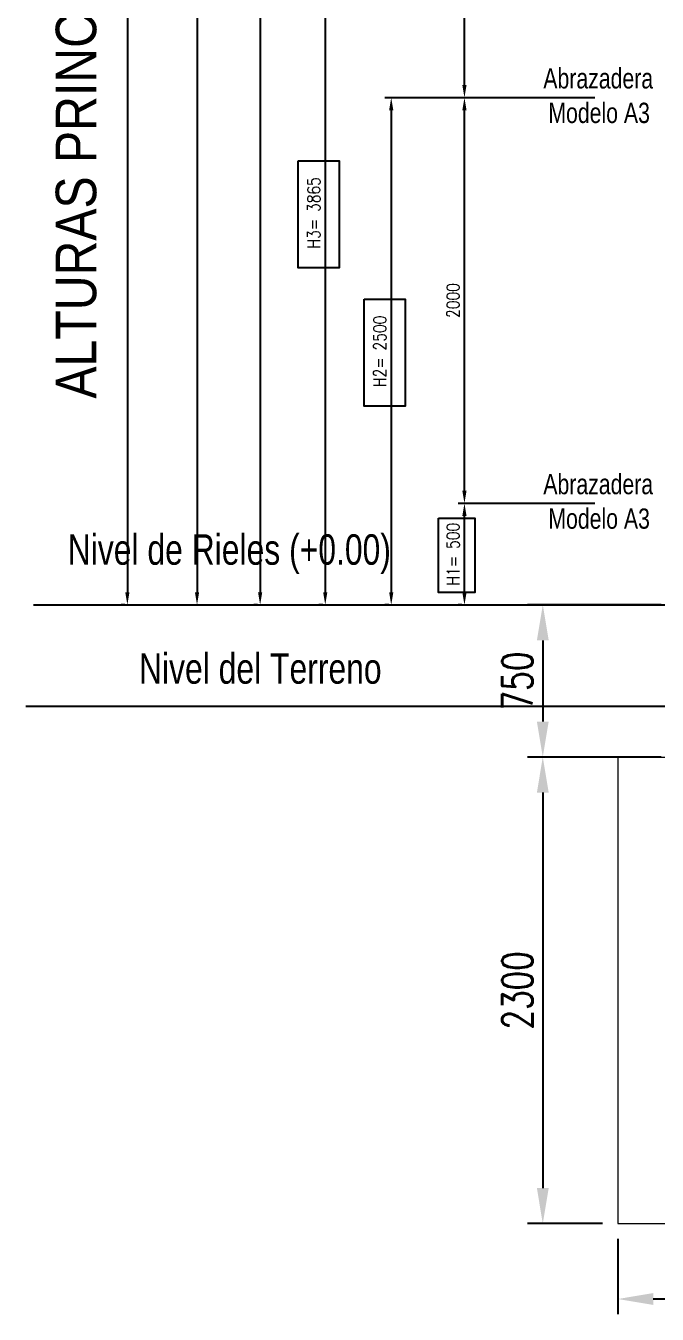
# Model space of a CAD drawing. Header units: millimetres. Extents: x 1587714 to 3094800, y -694377 to -413614.
# Drawn here: x 2021663 to 2024777, y -562226 to -555875 of the extents above; entities that cross this region are included whole.
import ezdxf
from ezdxf.enums import TextEntityAlignment as Align

# ---------------------------------------------------------------- set-up
doc = ezdxf.new("R2010")
doc.units = ezdxf.units.MM
for name, color, linetype in [('Layer2', 2, 'Continuous'), ('M0_EQUIPOS', 7, 'Continuous'), ('M_DIM', 1, 'Continuous')]:
    doc.layers.add(name, color=color, linetype=linetype)
doc.styles.add('ARIAL', font='arial.ttf', dxfattribs={"width": 0.8})
doc.styles.add('SIMPLEX', font='simplex.shx', dxfattribs={"width": 0.75})
doc.styles.add('STYLE-MSF', font='simplex.shx', dxfattribs={"width": 0.8})
doc.dimstyles.new('DIM1-25', dxfattribs={"dimscale": 25, "dimtxt": 2.5, "dimasz": 2.5, "dimexe": 1.25, "dimexo": 0.5, "dimgap": 1, "dimtad": 1, "dimdec": 1, "dimtxsty": 'STYLE-MSF', "dimcen": 2.5, "dimclrd": 8, "dimclre": 8, "dimclrt": 3, "dimaunit": 1, "dimadec": 1, "dimazin": 2, "dimtfac": 1, "dimtdec": 1, "dimtmove": 0, "dimatfit": 3, "dimfxl": 1, "dimlwd": -1, "dimlwe": -1, "dimarcsym": 0})
doc.dimstyles.new('MSF-DIM1-50', dxfattribs={"dimscale": 50, "dimtxt": 3, "dimasz": 3.5, "dimexe": 1.5, "dimexo": 1.5, "dimgap": 1, "dimtad": 1, "dimdec": 3, "dimdsep": 46, "dimtxsty": 'SIMPLEX', "dimcen": 1.5, "dimclrd": 251, "dimclre": 251, "dimclrt": 7, "dimaunit": 1, "dimadec": 3, "dimazin": 0, "dimtfac": 1, "dimtdec": 3, "dimtmove": 0, "dimatfit": 3, "dimfxl": 1, "dimtolj": 1, "dimtzin": 0, "dimarcsym": 0})

# ---------------------------------------------------------------- blocks, each defined once
blk = doc.blocks.new('*D95')
at = {"layer": 'Defpoints', "color": 0}
for p in [(2023826.2, -558229.8), (2024482.5, -558229.8), (2023826.2, -558729.8)]:
    blk.add_point(p, dxfattribs=at)
at = {"layer": 'M_DIM', "color": 8}
for p, q in [((2024470, -558229.8), (2023794.9, -558229.8)), ((2023826.2, -558667.3), (2023826.2, -558292.3)), ((2023813.7, -558729.8), (2023794.9, -558729.8))]:
    blk.add_line(p, q, dxfattribs=at)
for points in [[(2023815.8, -558292.3), (2023836.6, -558292.3), (2023826.2, -558229.8)], [(2023815.8, -558667.3), (2023836.6, -558667.3), (2023826.2, -558729.8)]]:
    blk.add_solid(points, dxfattribs=at)
at = {"layer": 'M_DIM', "color": 3, "insert": (2023769.9, -558479.8), "char_height": 62.5, "attachment_point": 5, "rotation": 90, "style": 'STYLE-MSF'}
blk.add_mtext('H1= 500', dxfattribs=at)
blk = doc.blocks.new('*D96')
at = {"layer": 'Defpoints', "color": 0}
for p in [(2023826.2, -556229.8), (2024482.5, -556229.8), (2024482.5, -558229.8)]:
    blk.add_point(p, dxfattribs=at)
at = {"layer": 'M_DIM', "color": 8}
for p, q in [((2024470, -556229.8), (2023794.9, -556229.8)), ((2023826.2, -558167.3), (2023826.2, -556292.3)), ((2024470, -558229.8), (2023794.9, -558229.8))]:
    blk.add_line(p, q, dxfattribs=at)
for points in [[(2023815.8, -556292.3), (2023836.6, -556292.3), (2023826.2, -556229.8)], [(2023815.8, -558167.3), (2023836.6, -558167.3), (2023826.2, -558229.8)]]:
    blk.add_solid(points, dxfattribs=at)
at = {"layer": 'M_DIM', "color": 3, "insert": (2023769.9, -557229.8), "char_height": 62.5, "attachment_point": 5, "rotation": 90, "style": 'STYLE-MSF'}
blk.add_mtext('2000', dxfattribs=at)
blk = doc.blocks.new('*D97')
at = {"layer": 'Defpoints', "color": 0}
for p in [(2024482.5, -556229.8), (2023465.1, -558729.8), (2023465.1, -558729.8)]:
    blk.add_point(p, dxfattribs=at)
at = {"layer": 'M_DIM', "color": 8}
for p, q in [((2024470, -556229.8), (2023433.8, -556229.8)), ((2023465.1, -556292.3), (2023465.1, -558667.3)), ((2023452.6, -558729.8), (2023433.8, -558729.8))]:
    blk.add_line(p, q, dxfattribs=at)
for points in [[(2023454.7, -556292.3), (2023475.5, -556292.3), (2023465.1, -556229.8)], [(2023454.7, -558667.3), (2023475.5, -558667.3), (2023465.1, -558729.8)]]:
    blk.add_solid(points, dxfattribs=at)
at = {"layer": 'M_DIM', "color": 3, "insert": (2023408.8, -557479.8), "char_height": 62.5, "attachment_point": 5, "rotation": 90, "style": 'STYLE-MSF'}
blk.add_mtext('H2= 2500', dxfattribs=at)
blk = doc.blocks.new('*D98')
at = {"layer": 'Defpoints', "color": 0}
for p in [(2023826.2, -554864.8), (2024482.5, -554864.8), (2024482.5, -556229.8)]:
    blk.add_point(p, dxfattribs=at)
at = {"layer": 'M_DIM', "color": 8}
for p, q in [((2024470, -554864.8), (2023794.9, -554864.8)), ((2023826.2, -556167.3), (2023826.2, -554927.3)), ((2024470, -556229.8), (2023794.9, -556229.8))]:
    blk.add_line(p, q, dxfattribs=at)
for points in [[(2023815.8, -554927.3), (2023836.6, -554927.3), (2023826.2, -554864.8)], [(2023815.8, -556167.3), (2023836.6, -556167.3), (2023826.2, -556229.8)]]:
    blk.add_solid(points, dxfattribs=at)
at = {"layer": 'M_DIM', "color": 3, "insert": (2023769.9, -555547.3), "char_height": 62.5, "attachment_point": 5, "rotation": 90, "style": 'STYLE-MSF'}
blk.add_mtext('1365', dxfattribs=at)
blk = doc.blocks.new('*D99')
at = {"layer": 'Defpoints', "color": 0}
for p in [(2024482.5, -554864.8), (2023139.7, -558729.8), (2023139.7, -558729.8)]:
    blk.add_point(p, dxfattribs=at)
at = {"layer": 'M_DIM', "color": 8}
for p, q in [((2024470, -554864.8), (2023108.4, -554864.8)), ((2023139.7, -554927.3), (2023139.7, -558667.3)), ((2023127.2, -558729.8), (2023108.4, -558729.8))]:
    blk.add_line(p, q, dxfattribs=at)
for points in [[(2023129.3, -554927.3), (2023150.1, -554927.3), (2023139.7, -554864.8)], [(2023129.3, -558667.3), (2023150.1, -558667.3), (2023139.7, -558729.8)]]:
    blk.add_solid(points, dxfattribs=at)
at = {"layer": 'M_DIM', "color": 3, "insert": (2023083.4, -556797.3), "char_height": 62.5, "attachment_point": 5, "rotation": 90, "style": 'STYLE-MSF'}
blk.add_mtext('H3= 3865', dxfattribs=at)
blk = doc.blocks.new('*D101')
at = {"layer": 'Defpoints', "color": 0}
for p in [(2024482.5, -552399.8), (2022818.6, -558729.8), (2022818.6, -558729.8)]:
    blk.add_point(p, dxfattribs=at)
at = {"layer": 'M_DIM', "color": 8}
for p, q in [((2024470, -552399.8), (2022787.3, -552399.8)), ((2022818.6, -552462.3), (2022818.6, -558667.3)), ((2022806.1, -558729.8), (2022787.3, -558729.8))]:
    blk.add_line(p, q, dxfattribs=at)
for points in [[(2022808.1, -552462.3), (2022829, -552462.3), (2022818.6, -552399.8)], [(2022808.1, -558667.3), (2022829, -558667.3), (2022818.6, -558729.8)]]:
    blk.add_solid(points, dxfattribs=at)
at = {"layer": 'M_DIM', "color": 3, "insert": (2022762.3, -555564.8), "char_height": 62.5, "attachment_point": 5, "rotation": 90, "style": 'STYLE-MSF'}
blk.add_mtext('H4= 6330', dxfattribs=at)
blk = doc.blocks.new('*D103')
at = {"layer": 'Defpoints', "color": 0}
for p in [(2024482.5, -551919.8), (2022506.9, -558729.8), (2022507.3, -558729.8)]:
    blk.add_point(p, dxfattribs=at)
at = {"layer": 'M_DIM', "color": 8}
for p, q in [((2024470, -551919.8), (2022476.1, -551919.8)), ((2022507.3, -551982.3), (2022507.3, -558667.3)), ((2022519.4, -558729.8), (2022538.6, -558729.8))]:
    blk.add_line(p, q, dxfattribs=at)
for points in [[(2022496.9, -551982.3), (2022517.7, -551982.3), (2022507.3, -551919.8)], [(2022496.9, -558667.3), (2022517.7, -558667.3), (2022507.3, -558729.8)]]:
    blk.add_solid(points, dxfattribs=at)
at = {"layer": 'M_DIM', "color": 3, "insert": (2022451.1, -555324.8), "char_height": 62.5, "attachment_point": 5, "rotation": 90, "style": 'STYLE-MSF'}
blk.add_mtext('H6= 6810', dxfattribs=at)
blk = doc.blocks.new('*D105')
at = {"layer": 'Defpoints', "color": 0}
for p in [(2024482.5, -549729.8), (2022163.8, -558729.8), (2022163.8, -558729.8)]:
    blk.add_point(p, dxfattribs=at)
at = {"layer": 'M_DIM', "color": 8}
for p, q in [((2024470, -549729.8), (2022132.5, -549729.8)), ((2022163.8, -549792.3), (2022163.8, -558667.3)), ((2022151.3, -558729.8), (2022132.5, -558729.8))]:
    blk.add_line(p, q, dxfattribs=at)
for points in [[(2022153.3, -549792.3), (2022174.2, -549792.3), (2022163.8, -549729.8)], [(2022153.3, -558667.3), (2022174.2, -558667.3), (2022163.8, -558729.8)]]:
    blk.add_solid(points, dxfattribs=at)
at = {"layer": 'M_DIM', "color": 3, "insert": (2022107.5, -554229.8), "char_height": 62.5, "attachment_point": 5, "rotation": 90, "style": 'STYLE-MSF'}
blk.add_mtext('H7= 9000', dxfattribs=at)
blk = doc.blocks.new('*D111')
at = {"color": 251, "lineweight": -2}
for p, q in [((2024582.1, -561854.8), (2024582.1, -562226.4)), ((2025582.1, -561854.8), (2025582.1, -562226.4)), ((2025407.1, -562151.4), (2024757.1, -562151.4))]:
    blk.add_line(p, q, dxfattribs=at)
at = {"color": 251}
for points in [[(2024757.1, -562122.2), (2024757.1, -562180.5), (2024582.1, -562151.4)], [(2025407.1, -562122.2), (2025407.1, -562180.5), (2025582.1, -562151.4)]]:
    blk.add_solid(points, dxfattribs=at)
at = {"layer": 'Defpoints', "color": 0}
for p in [(2024582.1, -561779.8), (2025582.1, -561779.8), (2024582.1, -562151.4)]:
    blk.add_point(p, dxfattribs=at)
at = {"color": 7, "insert": (2025082.1, -562026.4), "char_height": 150, "attachment_point": 5, "style": 'SIMPLEX'}
blk.add_mtext('\\A1;Ø1000', dxfattribs=at)
blk = doc.blocks.new('*D113')
at = {"color": 251, "lineweight": -2}
for p, q in [((2024507.1, -559479.8), (2024137.6, -559479.8)), ((2024212.6, -559654.8), (2024212.6, -561604.8)), ((2024507.1, -561779.8), (2024137.6, -561779.8))]:
    blk.add_line(p, q, dxfattribs=at)
at = {"color": 251}
for points in [[(2024183.5, -559654.8), (2024241.8, -559654.8), (2024212.6, -559479.8)], [(2024183.5, -561604.8), (2024241.8, -561604.8), (2024212.6, -561779.8)]]:
    blk.add_solid(points, dxfattribs=at)
at = {"layer": 'Defpoints', "color": 0}
for p in [(2024582.1, -559479.8), (2024212.6, -561779.8), (2024582.1, -561779.8)]:
    blk.add_point(p, dxfattribs=at)
at = {"color": 7, "insert": (2024087.6, -560629.8), "char_height": 150, "attachment_point": 5, "rotation": 90, "style": 'SIMPLEX'}
blk.add_mtext('\\A1;2300', dxfattribs=at)
blk = doc.blocks.new('*D114')
at = {"color": 251, "lineweight": -2}
for p, q in [((2024797.1, -558729.8), (2024137.6, -558729.8)), ((2024212.6, -558904.8), (2024212.6, -559304.8)), ((2024797.1, -559479.8), (2024137.6, -559479.8))]:
    blk.add_line(p, q, dxfattribs=at)
at = {"color": 251}
for points in [[(2024183.5, -558904.8), (2024241.8, -558904.8), (2024212.6, -558729.8)], [(2024183.5, -559304.8), (2024241.8, -559304.8), (2024212.6, -559479.8)]]:
    blk.add_solid(points, dxfattribs=at)
at = {"layer": 'Defpoints', "color": 0}
for p in [(2024872.1, -558729.8), (2024212.6, -559479.8), (2024872.1, -559479.8)]:
    blk.add_point(p, dxfattribs=at)
at = {"color": 7, "insert": (2024087.6, -559104.8), "char_height": 150, "attachment_point": 5, "rotation": 90, "style": 'SIMPLEX'}
blk.add_mtext('\\A1;750', dxfattribs=at)

msp = doc.modelspace()

# ---------------------------------------------------------------- linework, layer by layer
at = {"color": 6, "linetype": 'Continuous', "ltscale": 0.05}
msp.add_line((2021700.1592, -558729.8222), (2024872.0819, -558729.8222), dxfattribs=at)
at = {"layer": 'Layer2', "color": 3, "linetype": 'Continuous'}
msp.add_line((2021662.6089, -559229.8222), (2024872.0819, -559229.8222), dxfattribs=at)
at = {"layer": 'M0_EQUIPOS', "color": 1, "linetype": 'Continuous', "lineweight": 15}
for p, q in [((2024582.082, -559479.8222), (2024582.082, -561779.8222)), ((2024582.082, -559479.8222), (2025582.082, -559479.8222)), ((2024582.082, -561779.8222), (2025582.082, -561779.8222))]:
    msp.add_line(p, q, dxfattribs=at)
at = {"layer": 'M_DIM'}
for points in [[(2023006.8429, -556540.3214), (2023208.4981, -556540.3214), (2023208.4981, -557068.3856), (2023006.8429, -557068.3856)], [(2023332.27, -557222.8214), (2023533.9252, -557222.8214), (2023533.9252, -557750.8856), (2023332.27, -557750.8856)], [(2023698.8751, -558301.9824), (2023877.3534, -558301.9824), (2023877.3534, -558668.9689), (2023698.8751, -558668.9689)]]:
    msp.add_lwpolyline(points, close=True, dxfattribs=at)

# ---------------------------------------------------------------- texts
at = {"layer": 'M_DIM', "color": 7, "style": 'ARIAL', "width": 0.85}
msp.add_text('ALTURAS PRINCIPALES', height=200, rotation=90, dxfattribs=at).set_placement((2022010.427, -557712.9006))
at = {"layer": 'M_DIM', "color": 6, "style": 'ARIAL', "width": 0.75}
for s, p in [('Abrazadera ', (2024500.5533, -556132.396)), ('Modelo A3', (2024490.3832, -556302.5701)), ('Abrazadera ', (2024500.5533, -558132.396)), ('Modelo A3', (2024490.3832, -558302.5701))]:
    msp.add_text(s, height=100, dxfattribs=at).set_placement(p, align=Align.MIDDLE)
at = {"layer": 'M_DIM', "color": 7, "style": 'ARIAL', "width": 0.75}
for s, p in [('Nivel de Rieles (+0.00)', (2021869.6023, -558531.8379)), ('Nivel del Terreno ', (2022221.0887, -559118.2699))]:
    msp.add_text(s, height=150, dxfattribs=at).set_placement(p)

# ---------------------------------------------------------------- dimensions: what is measured, and where the dimension line sits
for base, p1, p2, picture, middle in [((2024212.6308, -559479.8222), (2024872.0819, -558729.8222), (2024872.0819, -559479.8222), '*D114', (2024087.6308, -559104.8222)), ((2024212.6308, -561779.8219), (2024582.082, -559479.8222), (2024582.082, -561779.8219), '*D113', (2024087.6308, -560629.822))]:
    dim = msp.add_linear_dim(base=base, p1=p1, p2=p2, angle=90, dimstyle='MSF-DIM1-50')
    dim.commit()
    dim.dimension.update_dxf_attribs({"geometry": picture, "text_midpoint": middle})
dim = msp.add_linear_dim(base=(2024582.082, -562151.3639), p1=(2025582.082, -561779.8222), p2=(2024582.082, -561779.8222), text='Ø<>', dimstyle='MSF-DIM1-50')
dim.commit()
dim.dimension.update_dxf_attribs({"geometry": '*D111', "text_midpoint": (2025082.082, -562026.3639)})
at = {"layer": 'M_DIM'}
for base, p1, p2, text, picture, middle in [((2022163.7634, -558729.8222), (2024482.5147, -549729.8222), (2022163.7634, -558729.8222), 'H7= <>', '*D105', (2022107.5134, -554229.8222)), ((2022507.3222, -558729.8222), (2024482.5147, -551919.8222), (2022506.932, -558729.8222), 'H6= <>', '*D103', (2022451.0722, -555324.8222)), ((2022818.5535, -558729.8222), (2024482.5147, -552399.8222), (2022818.5535, -558729.8222), 'H4= <>', '*D101', (2022762.3035, -555564.8222)), ((2023139.6716, -558729.8222), (2024482.5147, -554864.8221), (2023139.6716, -558729.8222), 'H3= <>', '*D99', (2023083.4216, -556797.3222)), ((2023465.0987, -558729.8222), (2024482.5147, -556229.8222), (2023465.0987, -558729.8222), 'H2= <>', '*D97', (2023408.8487, -557479.8222)), ((2023826.1919, -558229.8224), (2023826.1919, -558729.8222), (2024482.5147, -558229.8224), 'H1= <>', '*D95', (2023769.9419, -558479.8223))]:
    dim = msp.add_linear_dim(base=base, p1=p1, p2=p2, angle=90, text=text, dimstyle='DIM1-25', dxfattribs=at)
    dim.commit()
    dim.dimension.update_dxf_attribs({"geometry": picture, "text_midpoint": middle})
for base, p1, p2, picture, middle in [((2023826.1919, -554864.8221), (2024482.5147, -556229.8222), (2024482.5147, -554864.8221), '*D98', (2023769.9419, -555547.3222)), ((2023826.1919, -556229.8222), (2024482.5147, -558229.8224), (2024482.5147, -556229.8222), '*D96', (2023769.9419, -557229.8223))]:
    dim = msp.add_linear_dim(base=base, p1=p1, p2=p2, angle=90, dimstyle='DIM1-25', dxfattribs=at)
    dim.commit()
    dim.dimension.update_dxf_attribs({"geometry": picture, "text_midpoint": middle})

doc.saveas('drawing.dxf')
